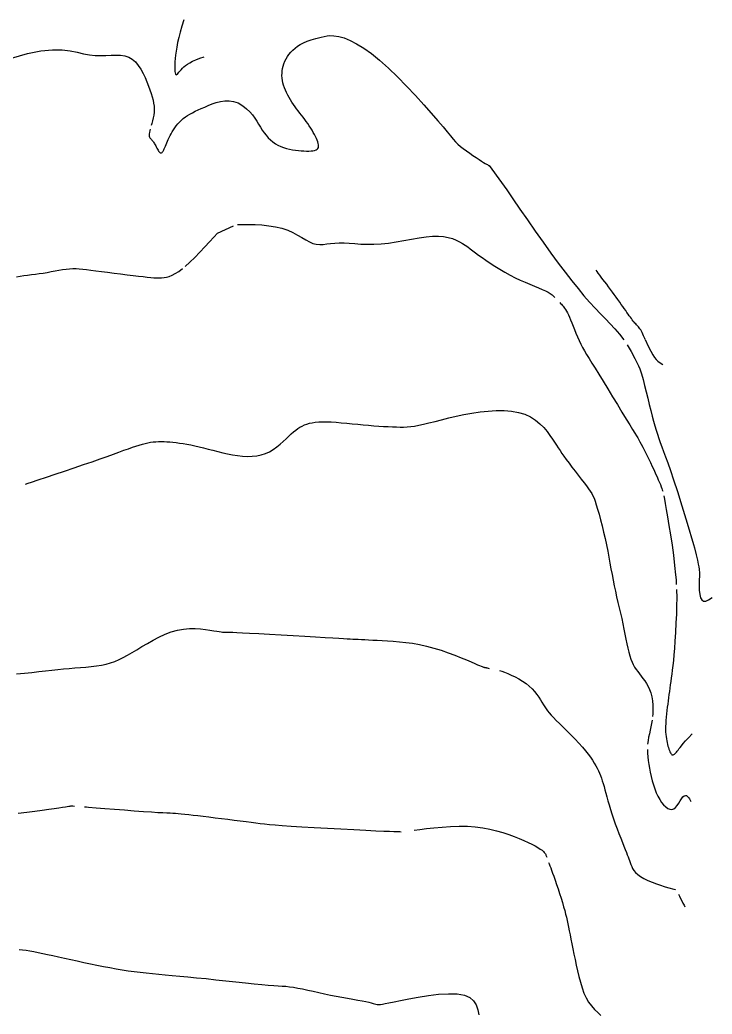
# Model space of a CAD drawing. Header units: millimetres. Extents: x 2235526 to 2245569, y 371981 to 382303.
# Drawn here: x 2243640.1 to 2243878.1, y 381855.8 to 382197.8 of the extents above; entities that cross this region are included whole.
import ezdxf

# ---------------------------------------------------------------- set-up
doc = ezdxf.new("R2010")
doc.units = ezdxf.units.MM
doc.linetypes.add('CONTI', pattern=[0])
for name, color, linetype, transparency in [('147', 10, 'CONTI', 0.7), ('149', 10, 'CONTI', 0.7), ('151', 10, 'CONTI', 0.7), ('153', 10, 'CONTI', 0.7), ('155', 10, 'CONTI', 0.7), ('157', 10, 'CONTI', 0.7), ('159', 10, 'CONTI', 0.7)]:
    doc.layers.add(name, color=color, linetype=linetype, transparency=transparency)

msp = doc.modelspace()

# ---------------------------------------------------------------- linework, layer by layer
at = {"layer": '147'}
for points in [[(2243696.47, 382197.77), (2243695.78, 382195.57), (2243695.19, 382193.54), (2243694.7, 382191.69), (2243694.31, 382189.98), (2243694, 382188.42), (2243693.75, 382186.99), (2243693.57, 382185.68), (2243693.44, 382184.47), (2243693.35, 382183.36), (2243693.29, 382182.36), (2243693.28, 382181.46), (2243693.29, 382180.69), (2243693.34, 382180.04), (2243693.42, 382179.52), (2243693.53, 382179.15), (2243693.66, 382178.93), (2243693.81, 382178.86), (2243694, 382178.93), (2243694.22, 382179.11), (2243694.47, 382179.4), (2243694.76, 382179.76), (2243695.1, 382180.18), (2243695.48, 382180.64), (2243695.92, 382181.11), (2243696.41, 382181.59), (2243696.99, 382182.06), (2243697.67, 382182.54), (2243698.47, 382183.03), (2243699.43, 382183.52), (2243700.57, 382184.03), (2243701.9, 382184.56), (2243703.46, 382185.1)], [(2243855.05, 382087.85), (2243856.14, 382085.59), (2243856.99, 382083.87), (2243857.68, 382082.59), (2243858.27, 382081.65), (2243858.84, 382080.94), (2243859.46, 382080.37), (2243860.2, 382079.83), (2243861.12, 382079.22)]]:
    msp.add_lwpolyline(points, dxfattribs=at)
at = {"layer": '147', "elevation": 147}
msp.add_lwpolyline([(2243855.05, 382087.85), (2243854.9, 382088.22), (2243854.71, 382088.66), (2243854.5, 382089.15), (2243854.27, 382089.67), (2243854.03, 382090.19), (2243853.78, 382090.68), (2243853.53, 382091.13), (2243853.28, 382091.52), (2243853.04, 382091.86), (2243852.8, 382092.15), (2243852.56, 382092.42), (2243852.31, 382092.67), (2243852.06, 382092.93), (2243851.81, 382093.2), (2243851.54, 382093.5), (2243851.26, 382093.82), (2243850.96, 382094.18), (2243850.65, 382094.57), (2243850.32, 382095), (2243849.97, 382095.47), (2243849.6, 382095.98), (2243849.21, 382096.54), (2243848.8, 382097.13), (2243848.36, 382097.77), (2243847.89, 382098.44), (2243847.39, 382099.16), (2243846.86, 382099.92), (2243846.3, 382100.71), (2243845.71, 382101.54), (2243845.1, 382102.4), (2243844.46, 382103.27), (2243843.81, 382104.16), (2243843.15, 382105.06), (2243842.48, 382105.95), (2243841.83, 382106.82), (2243841.18, 382107.68), (2243840.56, 382108.5), (2243839.97, 382109.28), (2243839.42, 382109.99), (2243838.93, 382110.63), (2243838.51, 382111.18), (2243838.16, 382111.64)], dxfattribs=at)
at = {"layer": '149'}
for points in [[(2243715.12, 382169.25), (2243716.71, 382168.25), (2243718.03, 382167.21), (2243719.13, 382166.15), (2243720.05, 382165.08), (2243720.83, 382164), (2243721.52, 382162.93), (2243722.15, 382161.88), (2243722.76, 382160.86), (2243723.39, 382159.88), (2243724.05, 382158.95), (2243724.74, 382158.07), (2243725.47, 382157.25), (2243726.23, 382156.49), (2243727.04, 382155.8), (2243727.9, 382155.19), (2243728.8, 382154.66), (2243729.75, 382154.21), (2243730.74, 382153.83), (2243731.76, 382153.53), (2243732.79, 382153.29), (2243733.82, 382153.1), (2243734.85, 382152.95), (2243735.85, 382152.84), (2243736.83, 382152.76), (2243737.75, 382152.7), (2243738.62, 382152.66), (2243739.43, 382152.66), (2243740.17, 382152.69), (2243740.84, 382152.76), (2243741.41, 382152.87), (2243741.89, 382153.04), (2243742.27, 382153.26), (2243742.53, 382153.55), (2243742.7, 382153.89), (2243742.77, 382154.29), (2243742.76, 382154.74), (2243742.66, 382155.24), (2243742.5, 382155.79), (2243742.28, 382156.38), (2243742.01, 382157.01), (2243741.69, 382157.67), (2243741.33, 382158.37), (2243740.94, 382159.09), (2243740.51, 382159.82), (2243740.06, 382160.57), (2243739.57, 382161.32), (2243739.07, 382162.08), (2243738.55, 382162.82), (2243738.01, 382163.55), (2243737.46, 382164.27), (2243736.91, 382164.99), (2243736.35, 382165.71), (2243735.79, 382166.43), (2243735.23, 382167.16), (2243734.68, 382167.91), (2243734.13, 382168.67), (2243733.6, 382169.45), (2243733.09, 382170.26), (2243732.6, 382171.07), (2243732.15, 382171.9), (2243731.72, 382172.74), (2243731.34, 382173.58), (2243731.01, 382174.43), (2243730.72, 382175.27), (2243730.5, 382176.11), (2243730.33, 382176.94), (2243730.23, 382177.76), (2243730.18, 382178.59), (2243730.19, 382179.41), (2243730.27, 382180.23), (2243730.4, 382181.05), (2243730.6, 382181.87), (2243730.86, 382182.7), (2243731.19, 382183.52), (2243731.59, 382184.33), (2243732.05, 382185.13), (2243732.59, 382185.9), (2243733.21, 382186.66), (2243733.9, 382187.38), (2243734.67, 382188.07), (2243735.52, 382188.72), (2243736.49, 382189.34), (2243737.57, 382189.91), (2243738.81, 382190.45), (2243740.22, 382190.95), (2243741.83, 382191.42), (2243743.65, 382191.85), (2243745.72, 382192.26)], [(2243637.17, 382184.65), (2243642.66, 382186.22), (2243647.3, 382187.12), (2243651.23, 382187.48), (2243654.54, 382187.44), (2243657.35, 382187.11), (2243659.79, 382186.63), (2243661.96, 382186.13), (2243663.97, 382185.72), (2243665.92, 382185.52), (2243667.82, 382185.48), (2243669.66, 382185.54), (2243671.42, 382185.63), (2243673.1, 382185.69), (2243674.68, 382185.64), (2243676.15, 382185.43), (2243677.5, 382184.99), (2243678.71, 382184.27), (2243679.8, 382183.29), (2243680.78, 382182.12), (2243681.65, 382180.8), (2243682.43, 382179.38), (2243683.12, 382177.91), (2243683.73, 382176.44), (2243684.28, 382175.02), (2243684.76, 382173.69), (2243685.19, 382172.44), (2243685.54, 382171.27), (2243685.83, 382170.15), (2243686.05, 382169.09), (2243686.18, 382168.05), (2243686.24, 382167.04), (2243686.21, 382166.04), (2243686.1, 382165.03), (2243685.92, 382164.04), (2243685.69, 382163.06), (2243685.44, 382162.13), (2243685.25, 382161.49)], [(2243684.86, 382160.18), (2243684.73, 382159.71), (2243684.58, 382159.07), (2243684.5, 382158.54), (2243684.49, 382158.1), (2243684.53, 382157.75), (2243684.63, 382157.45), (2243684.76, 382157.21), (2243684.92, 382157), (2243685.1, 382156.8), (2243685.28, 382156.61), (2243685.47, 382156.41), (2243685.65, 382156.19), (2243685.83, 382155.95), (2243686.02, 382155.7), (2243686.2, 382155.42), (2243686.38, 382155.12), (2243686.57, 382154.8), (2243686.76, 382154.45), (2243686.96, 382154.08), (2243687.16, 382153.69), (2243687.37, 382153.31), (2243687.57, 382152.95), (2243687.77, 382152.62), (2243687.98, 382152.34), (2243688.18, 382152.13), (2243688.38, 382152), (2243688.57, 382151.97), (2243688.76, 382152.02), (2243688.95, 382152.17), (2243689.14, 382152.38), (2243689.33, 382152.67), (2243689.52, 382153.02), (2243689.71, 382153.42), (2243689.91, 382153.87), (2243690.12, 382154.36), (2243690.34, 382154.89), (2243690.57, 382155.45), (2243690.82, 382156.04), (2243691.09, 382156.66), (2243691.38, 382157.29), (2243691.71, 382157.95), (2243692.06, 382158.62), (2243692.45, 382159.3), (2243692.87, 382159.98), (2243693.34, 382160.66), (2243693.84, 382161.34), (2243694.38, 382162), (2243694.96, 382162.64), (2243695.59, 382163.25), (2243696.25, 382163.83), (2243696.97, 382164.37), (2243697.73, 382164.88), (2243698.54, 382165.37), (2243699.42, 382165.85), (2243700.35, 382166.32), (2243701.36, 382166.79), (2243702.44, 382167.28), (2243703.61, 382167.79), (2243704.85, 382168.32), (2243706.17, 382168.84), (2243707.56, 382169.3), (2243709, 382169.66), (2243710.48, 382169.88), (2243712.01, 382169.91), (2243713.56, 382169.72), (2243715.12, 382169.25)], [(2243853.2, 382077.74), (2243853.76, 382076.02), (2243854.32, 382074.1), (2243854.88, 382072.02), (2243855.43, 382069.85), (2243855.96, 382067.65), (2243856.49, 382065.48), (2243856.99, 382063.4), (2243857.47, 382061.46), (2243857.93, 382059.71), (2243858.37, 382058.12), (2243858.81, 382056.63), (2243859.26, 382055.22), (2243859.74, 382053.83), (2243860.24, 382052.41), (2243860.79, 382050.91), (2243861.39, 382049.31), (2243862.07, 382047.51), (2243862.85, 382045.4), (2243863.77, 382042.81), (2243864.86, 382039.6), (2243866.17, 382035.6), (2243867.72, 382030.65), (2243869.56, 382024.61), (2243871.73, 382017.32)], [(2243873.6, 382003.4), (2243873.65, 382001.61), (2243873.81, 382000.15), (2243874.09, 381999.02), (2243874.53, 381998.25), (2243875.13, 381997.86), (2243875.91, 381997.85), (2243876.89, 381998.25), (2243878.08, 381999.08)]]:
    msp.add_lwpolyline(points, dxfattribs=at)
at = {"layer": '149', "elevation": 149}
for points in [[(2243745.72, 382192.26), (2243746.56, 382192.38), (2243748.04, 382192.34), (2243749.7, 382192.07), (2243751.55, 382191.54), (2243753.6, 382190.71), (2243755.84, 382189.56), (2243758.28, 382188.06), (2243760.92, 382186.18), (2243763.75, 382183.88), (2243766.76, 382181.17), (2243769.88, 382178.16), (2243773.01, 382174.96), (2243776.05, 382171.73), (2243778.92, 382168.58), (2243781.52, 382165.65), (2243783.75, 382163.08), (2243785.55, 382160.96), (2243786.98, 382159.25), (2243788.12, 382157.87), (2243789.06, 382156.77), (2243789.89, 382155.84), (2243790.69, 382155.04), (2243791.54, 382154.27), (2243792.52, 382153.48), (2243793.59, 382152.68), (2243794.72, 382151.88), (2243795.85, 382151.12), (2243796.94, 382150.4), (2243797.95, 382149.76), (2243798.82, 382149.21), (2243799.52, 382148.77), (2243800.08, 382148.42), (2243800.5, 382148.16), (2243800.82, 382147.97), (2243801.05, 382147.83), (2243801.23, 382147.72), (2243801.38, 382147.63), (2243805.66, 382141.89), (2243807.45, 382139.29), (2243809.59, 382136.18), (2243812, 382132.7), (2243814.59, 382128.97), (2243817.28, 382125.12), (2243819.99, 382121.28), (2243822.64, 382117.58), (2243825.17, 382114.14), (2243827.56, 382110.96), (2243829.83, 382108.03), (2243831.98, 382105.33), (2243834.03, 382102.87), (2243835.97, 382100.63), (2243837.82, 382098.6), (2243839.65, 382096.69), (2243841.4, 382094.92), (2243843.07, 382093.21), (2243844.67, 382091.5), (2243846.21, 382089.7), (2243847.71, 382087.75)], [(2243848.89, 382085.99), (2243850.24, 382083.71), (2243851.53, 382081.26), (2243852.75, 382078.73), (2243853.2, 382077.74)], [(2243871.73, 382017.32), (2243872.03, 382016.12), (2243872.62, 382013.71), (2243873.05, 382011.88), (2243873.34, 382010.54), (2243873.52, 382009.58), (2243873.62, 382008.89), (2243873.68, 382008.35), (2243873.71, 382007.87), (2243873.73, 382007.43), (2243873.73, 382006.99), (2243873.72, 382006.54), (2243873.7, 382006.06), (2243873.68, 382005.53), (2243873.65, 382004.93), (2243873.63, 382004.25), (2243873.6, 382003.52), (2243873.6, 382003.4)]]:
    msp.add_lwpolyline(points, dxfattribs=at)
at = {"layer": '151', "elevation": 151}
for points in [[(2243696.86, 382112.95), (2243698.48, 382114.41), (2243700.19, 382116.08), (2243701.94, 382117.86), (2243703.65, 382119.67), (2243705.27, 382121.41), (2243706.73, 382123.01), (2243707.97, 382124.37), (2243713.49, 382126.97)], [(2243714.86, 382127.41), (2243716.63, 382127.44), (2243718.69, 382127.42), (2243720.93, 382127.36), (2243723.29, 382127.22), (2243725.66, 382126.98), (2243727.98, 382126.62), (2243730.14, 382126.12), (2243732.16, 382125.43), (2243733.96, 382124.62), (2243735.57, 382123.75), (2243737.02, 382122.88), (2243738.36, 382122.08), (2243739.61, 382121.39), (2243740.8, 382120.89), (2243741.97, 382120.61), (2243743.15, 382120.52), (2243744.35, 382120.56), (2243745.59, 382120.7), (2243746.91, 382120.86), (2243748.32, 382121.01), (2243749.85, 382121.09), (2243751.51, 382121.06), (2243753.3, 382120.95), (2243755.23, 382120.81), (2243757.29, 382120.66), (2243759.48, 382120.57), (2243761.81, 382120.57), (2243764.25, 382120.69), (2243766.82, 382120.98), (2243769.46, 382121.39), (2243772.12, 382121.86), (2243774.76, 382122.35), (2243777.31, 382122.8), (2243779.73, 382123.15), (2243781.96, 382123.36), (2243783.97, 382123.38), (2243785.77, 382123.23), (2243787.37, 382122.94), (2243788.79, 382122.53), (2243790.07, 382122.03), (2243791.21, 382121.47), (2243792.23, 382120.89), (2243793.17, 382120.29), (2243794.05, 382119.69), (2243794.91, 382119.05), (2243795.8, 382118.38), (2243796.74, 382117.66), (2243797.78, 382116.88), (2243798.96, 382116.02), (2243800.3, 382115.08), (2243801.79, 382114.09), (2243803.39, 382113.05), (2243805.08, 382112.01), (2243806.83, 382110.99), (2243808.61, 382110), (2243810.38, 382109.09), (2243812.13, 382108.26), (2243813.82, 382107.51), (2243815.44, 382106.83), (2243816.97, 382106.21), (2243818.39, 382105.63), (2243819.67, 382105.08), (2243820.79, 382104.55), (2243821.66, 382104.08), (2243822.4, 382103.61), (2243823.03, 382103.16), (2243823.56, 382102.73), (2243824.01, 382102.31)], [(2243638.88, 382109.42), (2243640.15, 382109.63), (2243641.43, 382109.82), (2243642.73, 382109.99), (2243644.06, 382110.15), (2243645.39, 382110.32), (2243646.74, 382110.5), (2243648.09, 382110.7), (2243649.46, 382110.93), (2243650.81, 382111.18), (2243652.16, 382111.43), (2243653.47, 382111.67), (2243654.75, 382111.88), (2243655.99, 382112.06), (2243657.16, 382112.18), (2243658.27, 382112.24), (2243659.37, 382112.23), (2243660.48, 382112.17), (2243661.67, 382112.06), (2243662.98, 382111.91), (2243664.46, 382111.71), (2243666.15, 382111.49), (2243668.08, 382111.23), (2243670.2, 382110.96), (2243672.42, 382110.68), (2243674.68, 382110.4), (2243676.89, 382110.13), (2243678.97, 382109.88), (2243680.86, 382109.65), (2243682.49, 382109.46), (2243683.88, 382109.31), (2243685.08, 382109.19), (2243686.13, 382109.1), (2243687.07, 382109.06), (2243687.95, 382109.05), (2243688.8, 382109.09), (2243689.62, 382109.16), (2243690.48, 382109.3), (2243691.4, 382109.55), (2243692.39, 382109.93), (2243693.47, 382110.48), (2243694.67, 382111.24), (2243696, 382112.23)], [(2243825.71, 382100.55), (2243825.99, 382100.26), (2243826.27, 382099.97), (2243826.54, 382099.67), (2243826.81, 382099.35), (2243827.09, 382099.01), (2243827.38, 382098.59), (2243827.69, 382098.12), (2243828, 382097.59), (2243828.33, 382096.98), (2243828.67, 382096.28), (2243829.04, 382095.48), (2243829.43, 382094.57), (2243829.85, 382093.55), (2243830.29, 382092.43), (2243830.76, 382091.24), (2243831.26, 382090), (2243831.79, 382088.75), (2243832.34, 382087.49), (2243832.92, 382086.27), (2243833.52, 382085.08), (2243834.19, 382083.9), (2243834.92, 382082.65), (2243835.76, 382081.28), (2243836.72, 382079.74), (2243837.83, 382077.96), (2243839.12, 382075.89), (2243840.59, 382073.5), (2243842.19, 382070.89), (2243843.85, 382068.16), (2243845.51, 382065.43), (2243847.09, 382062.82), (2243848.53, 382060.45), (2243849.75, 382058.44), (2243850.72, 382056.86), (2243851.47, 382055.66), (2243852.04, 382054.73), (2243852.5, 382053.97), (2243852.9, 382053.3), (2243853.28, 382052.6), (2243853.72, 382051.79), (2243854.24, 382050.78), (2243854.83, 382049.61), (2243855.48, 382048.31), (2243856.16, 382046.94), (2243856.84, 382045.54), (2243857.5, 382044.16), (2243858.12, 382042.85), (2243858.67, 382041.65), (2243859.16, 382040.56), (2243859.58, 382039.57), (2243859.96, 382038.69), (2243860.28, 382037.9), (2243860.55, 382037.21), (2243860.78, 382036.6), (2243860.94, 382036.15), (2243861.09, 382035.7)], [(2243861.48, 382034.1), (2243861.71, 382032.96), (2243861.99, 382031.42), (2243862.34, 382029.38), (2243862.77, 382026.86), (2243863.25, 382023.89), (2243863.77, 382020.61), (2243864.29, 382017.14), (2243864.78, 382013.61), (2243865.2, 382010.13), (2243865.54, 382006.85), (2243865.67, 382005.19), (2243865.77, 382003.61)], [(2243865.85, 382001.85), (2243865.9, 381999), (2243865.87, 381996.21), (2243865.78, 381993.35), (2243865.64, 381990.32), (2243865.48, 381987)]]:
    msp.add_lwpolyline(points, dxfattribs=at)
at = {"layer": '151'}
msp.add_lwpolyline([(2243865.48, 381987), (2243865.3, 381984.11), (2243865.11, 381981.57), (2243864.93, 381979.34), (2243864.75, 381977.38), (2243864.56, 381975.65), (2243864.38, 381974.11), (2243864.21, 381972.71), (2243864.03, 381971.42), (2243863.87, 381970.2), (2243863.7, 381969.03), (2243863.54, 381967.89), (2243863.39, 381966.79), (2243863.24, 381965.71), (2243863.09, 381964.63), (2243862.94, 381963.55), (2243862.8, 381962.45), (2243862.66, 381961.33), (2243862.53, 381960.2), (2243862.41, 381959.06), (2243862.3, 381957.93), (2243862.21, 381956.83), (2243862.14, 381955.75), (2243862.1, 381954.73), (2243862.09, 381953.75), (2243862.11, 381952.85), (2243862.17, 381952.01), (2243862.24, 381951.22), (2243862.35, 381950.49), (2243862.47, 381949.81), (2243862.6, 381949.17), (2243862.74, 381948.56), (2243862.9, 381947.99), (2243863.05, 381947.45), (2243863.21, 381946.93), (2243863.38, 381946.46), (2243863.54, 381946.04), (2243863.72, 381945.68), (2243863.9, 381945.38), (2243864.09, 381945.15), (2243864.28, 381945), (2243864.48, 381944.93), (2243864.7, 381944.95), (2243864.91, 381945.03), (2243865.14, 381945.18), (2243865.37, 381945.39), (2243865.61, 381945.64), (2243865.86, 381945.93), (2243866.12, 381946.26), (2243866.38, 381946.61), (2243866.69, 381947.02), (2243867.07, 381947.5), (2243867.55, 381948.1), (2243868.17, 381948.84), (2243868.96, 381949.75), (2243869.95, 381950.86), (2243871.18, 381952.2)], dxfattribs=at)
at = {"layer": '153', "elevation": 153}
for points in [[(2243641.99, 382038.11), (2243642.94, 382038.43), (2243644.04, 382038.8), (2243646.4, 382039.58), (2243649.17, 382040.5), (2243652.23, 382041.52), (2243655.45, 382042.6), (2243658.73, 382043.7), (2243661.93, 382044.78), (2243664.93, 382045.81), (2243667.64, 382046.76), (2243670.05, 382047.62), (2243672.2, 382048.4), (2243674.12, 382049.1), (2243675.82, 382049.72), (2243677.35, 382050.27), (2243678.73, 382050.76), (2243679.97, 382051.18), (2243681.12, 382051.54), (2243682.17, 382051.85), (2243683.16, 382052.1), (2243684.1, 382052.31), (2243685.01, 382052.47), (2243685.91, 382052.6), (2243686.81, 382052.68), (2243687.73, 382052.73), (2243688.66, 382052.74), (2243689.62, 382052.73), (2243690.61, 382052.68), (2243691.64, 382052.61), (2243692.7, 382052.51), (2243693.82, 382052.38), (2243694.98, 382052.23), (2243696.2, 382052.05), (2243697.47, 382051.83), (2243698.8, 382051.58), (2243700.2, 382051.29), (2243701.66, 382050.95), (2243703.19, 382050.56), (2243704.78, 382050.15), (2243706.41, 382049.72), (2243708.09, 382049.29), (2243709.79, 382048.88), (2243711.5, 382048.5), (2243713.22, 382048.17), (2243714.93, 382047.9), (2243716.62, 382047.72), (2243718.28, 382047.63), (2243719.91, 382047.65), (2243721.48, 382047.81), (2243723.01, 382048.11), (2243724.46, 382048.58), (2243725.84, 382049.21), (2243727.14, 382049.99), (2243728.37, 382050.86), (2243729.52, 382051.8), (2243730.59, 382052.75), (2243731.59, 382053.69), (2243732.51, 382054.56), (2243733.36, 382055.35), (2243734.15, 382056.05), (2243734.91, 382056.66), (2243735.64, 382057.2), (2243736.36, 382057.66), (2243737.11, 382058.07), (2243737.88, 382058.43), (2243738.71, 382058.74), (2243739.6, 382059), (2243740.58, 382059.21), (2243741.64, 382059.38), (2243742.82, 382059.49), (2243744.11, 382059.54), (2243745.54, 382059.54), (2243747.11, 382059.47), (2243748.8, 382059.36), (2243750.58, 382059.22), (2243752.43, 382059.05), (2243754.32, 382058.86), (2243756.23, 382058.67), (2243758.11, 382058.49), (2243759.96, 382058.33), (2243761.75, 382058.18), (2243763.47, 382058.06), (2243765.13, 382057.95), (2243766.7, 382057.87), (2243768.17, 382057.8), (2243769.54, 382057.75), (2243770.81, 382057.73), (2243772.01, 382057.73), (2243773.2, 382057.78), (2243774.43, 382057.88), (2243775.74, 382058.06), (2243777.2, 382058.31), (2243778.85, 382058.67), (2243780.72, 382059.12), (2243782.81, 382059.65), (2243785.08, 382060.24), (2243787.52, 382060.84), (2243790.08, 382061.44), (2243792.75, 382062.01), (2243795.5, 382062.51), (2243798.3, 382062.92), (2243801.1, 382063.22), (2243803.87, 382063.38), (2243806.55, 382063.37), (2243809.11, 382063.17), (2243811.51, 382062.76), (2243813.7, 382062.11), (2243815.65, 382061.21), (2243817.36, 382060.11), (2243818.87, 382058.86), (2243820.18, 382057.53), (2243821.31, 382056.17), (2243822.3, 382054.83), (2243823.15, 382053.59), (2243823.9, 382052.48), (2243824.56, 382051.47), (2243825.18, 382050.52), (2243825.8, 382049.6), (2243826.44, 382048.66), (2243827.15, 382047.65), (2243827.95, 382046.54), (2243828.88, 382045.3), (2243829.89, 382043.95), (2243830.96, 382042.56), (2243832.04, 382041.17), (2243833.08, 382039.82), (2243834.05, 382038.56), (2243834.9, 382037.45), (2243835.61, 382036.5), (2243836.19, 382035.67), (2243836.67, 382034.89), (2243837.09, 382034.1), (2243837.47, 382033.23), (2243837.85, 382032.21), (2243838.25, 382030.96), (2243838.7, 382029.45), (2243839.2, 382027.71), (2243839.72, 382025.77), (2243840.26, 382023.7), (2243840.78, 382021.55), (2243841.3, 382019.35), (2243841.77, 382017.17), (2243842.2, 382015.04), (2243842.59, 382012.97), (2243842.96, 382010.94), (2243843.31, 382008.95), (2243843.66, 382006.99), (2243844.02, 382005.05), (2243844.4, 382003.13), (2243844.81, 382001.21), (2243845.24, 381999.3), (2243845.69, 381997.41), (2243846.13, 381995.53), (2243846.58, 381993.66), (2243847, 381991.82), (2243847.4, 381990), (2243847.77, 381988.22), (2243848.11, 381986.48), (2243848.43, 381984.8), (2243848.75, 381983.19), (2243849.07, 381981.69), (2243849.4, 381980.29), (2243849.75, 381979.03), (2243850.13, 381977.9), (2243850.54, 381976.9), (2243850.98, 381975.99), (2243851.45, 381975.16), (2243851.96, 381974.37), (2243852.5, 381973.61), (2243853.08, 381972.86), (2243853.69, 381972.08), (2243854.31, 381971.27), (2243854.93, 381970.41), (2243855.53, 381969.5), (2243856.09, 381968.52), (2243856.59, 381967.45), (2243857, 381966.3), (2243857.34, 381964.96), (2243857.57, 381963.53), (2243857.7, 381962.04), (2243857.74, 381960.54), (2243857.69, 381959.04), (2243857.62, 381958.15)], [(2243857.51, 381956.84), (2243857.06, 381954.59), (2243856.79, 381953.4), (2243856.51, 381952.23), (2243856.26, 381951.07), (2243856.05, 381949.88), (2243855.91, 381948.64), (2243855.9, 381948.62), (2243855.9, 381948.59)], [(2243855.84, 381946.83), (2243855.88, 381945.6), (2243855.97, 381944.33), (2243856.11, 381943.02), (2243856.31, 381941.7), (2243856.54, 381940.35), (2243856.81, 381938.99), (2243857.14, 381937.52), (2243857.51, 381936.07), (2243857.92, 381934.64), (2243858.38, 381933.26), (2243858.89, 381931.95), (2243859.44, 381930.73), (2243860.05, 381929.6), (2243860.7, 381928.6), (2243861.4, 381927.75), (2243862.12, 381927.06), (2243862.85, 381926.56), (2243863.57, 381926.27), (2243864.27, 381926.21), (2243864.94, 381926.41), (2243865.55, 381926.87), (2243866.12, 381927.52), (2243866.65, 381928.29), (2243867.14, 381929.1), (2243867.6, 381929.85), (2243868.04, 381930.48), (2243868.47, 381930.9), (2243868.88, 381931.04), (2243869.27, 381930.95), (2243869.64, 381930.68), (2243869.98, 381930.29), (2243870.28, 381929.83), (2243870.55, 381929.37), (2243870.76, 381928.95)]]:
    msp.add_lwpolyline(points, dxfattribs=at)
at = {"layer": '155', "elevation": 155}
for points in [[(2243638.85, 381972.79), (2243641.63, 381973.07), (2243644.22, 381973.34), (2243646.63, 381973.61), (2243648.89, 381973.87), (2243651.03, 381974.11), (2243653.08, 381974.33), (2243655.06, 381974.53), (2243657.01, 381974.71), (2243658.95, 381974.87), (2243660.87, 381975.01), (2243662.75, 381975.17), (2243664.59, 381975.34), (2243666.37, 381975.55), (2243668.08, 381975.82), (2243669.7, 381976.17), (2243671.24, 381976.6), (2243672.72, 381977.12), (2243674.16, 381977.73), (2243675.6, 381978.43), (2243677.08, 381979.23), (2243678.62, 381980.12), (2243680.27, 381981.11), (2243682.03, 381982.19), (2243683.9, 381983.31), (2243685.86, 381984.43), (2243687.89, 381985.49), (2243689.98, 381986.46), (2243692.09, 381987.27), (2243694.2, 381987.88), (2243696.31, 381988.25), (2243698.37, 381988.41), (2243700.34, 381988.41), (2243702.2, 381988.29), (2243703.9, 381988.09), (2243705.42, 381987.86), (2243706.72, 381987.65), (2243707.77, 381987.48), (2243708.6, 381987.35), (2243709.25, 381987.27), (2243709.75, 381987.22), (2243710.16, 381987.2), (2243710.5, 381987.19), (2243710.82, 381987.19), (2243711.16, 381987.19), (2243711.62, 381987.19), (2243712.29, 381987.18), (2243713.27, 381987.14), (2243714.66, 381987.08), (2243716.56, 381986.99), (2243719.06, 381986.85), (2243722.23, 381986.67), (2243725.91, 381986.46), (2243729.89, 381986.23), (2243734, 381985.98), (2243738.02, 381985.74), (2243741.76, 381985.52), (2243745.02, 381985.33), (2243747.66, 381985.18), (2243749.73, 381985.06), (2243751.35, 381984.97), (2243752.62, 381984.91), (2243753.66, 381984.85), (2243754.57, 381984.81), (2243755.46, 381984.77), (2243756.43, 381984.72), (2243757.49, 381984.66), (2243758.67, 381984.6), (2243759.96, 381984.53), (2243761.38, 381984.45), (2243762.93, 381984.37), (2243764.63, 381984.28), (2243766.47, 381984.18), (2243768.45, 381984.06), (2243770.56, 381983.89), (2243772.77, 381983.66), (2243775.07, 381983.34), (2243777.46, 381982.92), (2243779.91, 381982.37), (2243782.4, 381981.69), (2243784.89, 381980.92), (2243787.31, 381980.08), (2243789.62, 381979.22), (2243791.74, 381978.38), (2243793.63, 381977.6), (2243795.22, 381976.93), (2243796.48, 381976.39), (2243797.43, 381975.98), (2243798.14, 381975.67), (2243798.65, 381975.45), (2243799, 381975.3), (2243799.25, 381975.2), (2243799.46, 381975.14), (2243799.65, 381975.09), (2243799.85, 381975.05), (2243800.04, 381975.02), (2243800.22, 381974.99), (2243800.39, 381974.96), (2243800.56, 381974.92), (2243800.71, 381974.87), (2243801.44, 381974.61)], [(2243805.03, 381973.93), (2243805.81, 381973.7), (2243806.69, 381973.41), (2243807.81, 381972.97), (2243809.03, 381972.43), (2243810.31, 381971.8), (2243811.61, 381971.09), (2243812.88, 381970.31), (2243814.09, 381969.47), (2243815.21, 381968.58), (2243816.19, 381967.65), (2243817.05, 381966.7), (2243817.8, 381965.75), (2243818.46, 381964.81), (2243819.05, 381963.9), (2243819.58, 381963.03), (2243820.06, 381962.22), (2243820.52, 381961.49), (2243820.99, 381960.8), (2243821.49, 381960.12), (2243822.06, 381959.41), (2243822.72, 381958.65), (2243823.51, 381957.8), (2243824.46, 381956.83), (2243825.58, 381955.7), (2243826.84, 381954.46), (2243828.19, 381953.12), (2243829.58, 381951.74), (2243830.96, 381950.34), (2243832.28, 381948.95), (2243833.49, 381947.63), (2243834.56, 381946.38), (2243835.49, 381945.22), (2243836.29, 381944.14), (2243836.98, 381943.11), (2243837.57, 381942.15), (2243838.09, 381941.23), (2243838.55, 381940.35), (2243838.97, 381939.49), (2243839.35, 381938.65), (2243839.69, 381937.81), (2243840.02, 381936.95), (2243840.33, 381936.05), (2243840.63, 381935.1), (2243840.93, 381934.08), (2243841.23, 381932.98), (2243841.55, 381931.79), (2243841.89, 381930.52), (2243842.26, 381929.16), (2243842.67, 381927.73), (2243843.12, 381926.21), (2243843.62, 381924.62), (2243844.19, 381922.95), (2243844.79, 381921.24), (2243845.42, 381919.54), (2243846.04, 381917.87), (2243846.66, 381916.29), (2243847.23, 381914.82), (2243847.76, 381913.51), (2243848.21, 381912.38), (2243848.6, 381911.43), (2243848.93, 381910.6), (2243849.22, 381909.87), (2243849.48, 381909.2), (2243849.72, 381908.57), (2243849.94, 381907.94), (2243850.17, 381907.28), (2243850.43, 381906.6), (2243850.75, 381905.9), (2243851.19, 381905.18), (2243851.76, 381904.47), (2243852.5, 381903.77), (2243853.45, 381903.08), (2243854.63, 381902.41), (2243855.98, 381901.78), (2243857.43, 381901.18), (2243858.91, 381900.64), (2243860.34, 381900.15), (2243861.65, 381899.73), (2243862.77, 381899.38), (2243865.37, 381898.65), (2243865.44, 381898.56)], [(2243866.49, 381897.03), (2243866.86, 381896.33), (2243867.26, 381895.56), (2243867.67, 381894.77), (2243868.07, 381893.99), (2243868.43, 381893.28), (2243868.74, 381892.67)]]:
    msp.add_lwpolyline(points, dxfattribs=at)
at = {"layer": '157', "elevation": 157}
for points in [[(2243639.44, 381924.89), (2243642.44, 381925.27), (2243645.21, 381925.63), (2243647.73, 381925.96), (2243649.96, 381926.26), (2243651.89, 381926.52), (2243653.49, 381926.74), (2243654.74, 381926.92), (2243655.69, 381927.07), (2243656.37, 381927.18), (2243656.85, 381927.26), (2243657.17, 381927.32), (2243657.39, 381927.36), (2243657.56, 381927.39), (2243657.71, 381927.4), (2243657.93, 381927.4), (2243658.29, 381927.39), (2243658.84, 381927.35)], [(2243662.27, 381927.09), (2243662.94, 381927.03), (2243663.68, 381926.97), (2243666.27, 381926.77), (2243669.31, 381926.53), (2243672.62, 381926.27), (2243676.05, 381926.01), (2243679.41, 381925.76), (2243682.54, 381925.53), (2243685.27, 381925.33), (2243687.47, 381925.19), (2243689.21, 381925.09), (2243690.57, 381925.02), (2243691.68, 381924.97), (2243692.63, 381924.92), (2243693.52, 381924.87), (2243694.46, 381924.8), (2243695.53, 381924.7), (2243696.75, 381924.58), (2243698.11, 381924.43), (2243699.63, 381924.25), (2243701.29, 381924.06), (2243703.1, 381923.84), (2243705.05, 381923.6), (2243707.15, 381923.35), (2243709.33, 381923.09), (2243711.54, 381922.82), (2243713.74, 381922.55), (2243715.85, 381922.29), (2243717.83, 381922.04), (2243719.62, 381921.8), (2243721.19, 381921.59), (2243722.66, 381921.4), (2243724.16, 381921.21), (2243725.84, 381921.03), (2243727.83, 381920.85), (2243730.28, 381920.66), (2243733.33, 381920.45), (2243737.05, 381920.22), (2243741.29, 381919.97), (2243745.83, 381919.72), (2243750.43, 381919.48), (2243754.89, 381919.26), (2243758.97, 381919.05), (2243762.46, 381918.88), (2243765.18, 381918.76), (2243767.2, 381918.67), (2243768.63, 381918.61), (2243769.58, 381918.57), (2243770.16, 381918.55), (2243770.49, 381918.55), (2243770.67, 381918.55), (2243771.18, 381918.54)], [(2243775.62, 381919.04), (2243777.55, 381919.3), (2243779.85, 381919.59), (2243782.44, 381919.88), (2243785.23, 381920.13), (2243788.14, 381920.32), (2243791.06, 381920.42), (2243793.93, 381920.38), (2243796.66, 381920.18), (2243799.25, 381919.85), (2243801.68, 381919.39), (2243803.98, 381918.84), (2243806.13, 381918.23), (2243808.14, 381917.56), (2243810.01, 381916.88), (2243811.75, 381916.19), (2243813.34, 381915.51), (2243814.79, 381914.85), (2243816.08, 381914.22), (2243817.22, 381913.63), (2243818.18, 381913.08), (2243818.98, 381912.58), (2243819.59, 381912.15), (2243820.06, 381911.77), (2243820.39, 381911.43), (2243820.62, 381911.14), (2243820.77, 381910.88), (2243820.88, 381910.65), (2243820.95, 381910.43), (2243821.03, 381910.2), (2243821.11, 381909.98), (2243821.2, 381909.73)], [(2243821.87, 381907.97), (2243822.07, 381907.45), (2243822.3, 381906.83), (2243822.57, 381906.11), (2243822.88, 381905.27), (2243823.22, 381904.3), (2243823.61, 381903.19), (2243824.08, 381901.85), (2243824.58, 381900.38), (2243825.1, 381898.83), (2243825.62, 381897.24), (2243826.13, 381895.66), (2243826.61, 381894.13), (2243827.03, 381892.7), (2243827.4, 381891.41), (2243827.72, 381890.22), (2243828, 381889.09), (2243828.25, 381887.99), (2243828.49, 381886.88), (2243828.73, 381885.72), (2243828.98, 381884.46), (2243829.25, 381883.08), (2243829.55, 381881.58), (2243829.87, 381879.96), (2243830.22, 381878.26), (2243830.58, 381876.46), (2243830.97, 381874.59), (2243831.38, 381872.66), (2243831.8, 381870.69), (2243832.26, 381868.7), (2243832.77, 381866.74), (2243833.35, 381864.84), (2243834.01, 381863.04), (2243834.76, 381861.37), (2243835.63, 381859.88), (2243836.62, 381858.58), (2243837.69, 381857.43), (2243838.78, 381856.36), (2243839.85, 381855.32)]]:
    msp.add_lwpolyline(points, dxfattribs=at)
at = {"layer": '159', "elevation": 159}
msp.add_lwpolyline([(2243639.77, 381878.01), (2243640.98, 381877.89), (2243642.19, 381877.74), (2243643.47, 381877.54), (2243644.85, 381877.3), (2243646.32, 381877.01), (2243647.9, 381876.68), (2243649.59, 381876.31), (2243651.4, 381875.91), (2243653.33, 381875.48), (2243655.37, 381875.02), (2243657.52, 381874.55), (2243659.74, 381874.06), (2243662.01, 381873.57), (2243664.29, 381873.09), (2243666.57, 381872.63), (2243668.81, 381872.19), (2243670.99, 381871.78), (2243673.12, 381871.4), (2243675.22, 381871.05), (2243677.29, 381870.73), (2243679.35, 381870.44), (2243681.41, 381870.18), (2243683.5, 381869.94), (2243685.61, 381869.72), (2243687.79, 381869.51), (2243690.07, 381869.31), (2243692.47, 381869.1), (2243695.05, 381868.87), (2243697.82, 381868.62), (2243700.82, 381868.32), (2243704.06, 381867.98), (2243707.47, 381867.61), (2243710.93, 381867.23), (2243714.34, 381866.85), (2243717.61, 381866.5), (2243720.62, 381866.19), (2243723.27, 381865.94), (2243725.48, 381865.76), (2243727.33, 381865.63), (2243728.89, 381865.53), (2243730.27, 381865.45), (2243731.54, 381865.35), (2243732.8, 381865.22), (2243734.13, 381865.03), (2243735.62, 381864.76), (2243737.26, 381864.43), (2243739.02, 381864.05), (2243740.88, 381863.64), (2243742.81, 381863.21), (2243744.8, 381862.77), (2243746.81, 381862.35), (2243748.83, 381861.95), (2243750.81, 381861.58), (2243752.73, 381861.23), (2243754.54, 381860.91), (2243756.21, 381860.62), (2243757.71, 381860.34), (2243758.99, 381860.09), (2243760.03, 381859.85), (2243760.87, 381859.64), (2243761.53, 381859.46), (2243762.05, 381859.31), (2243762.48, 381859.19), (2243762.86, 381859.1), (2243763.21, 381859.06), (2243763.59, 381859.06), (2243764.07, 381859.12), (2243764.74, 381859.23), (2243765.68, 381859.42), (2243766.97, 381859.69), (2243768.71, 381860.05), (2243770.97, 381860.51), (2243773.79, 381861.06), (2243777.04, 381861.65), (2243780.51, 381862.19), (2243784.03, 381862.61), (2243787.4, 381862.82), (2243790.43, 381862.77), (2243792.94, 381862.35), (2243794.8, 381861.54), (2243796.08, 381860.37), (2243796.94, 381858.93), (2243797.5, 381857.31), (2243797.92, 381855.58)], dxfattribs=at)

doc.saveas('drawing.dxf')
